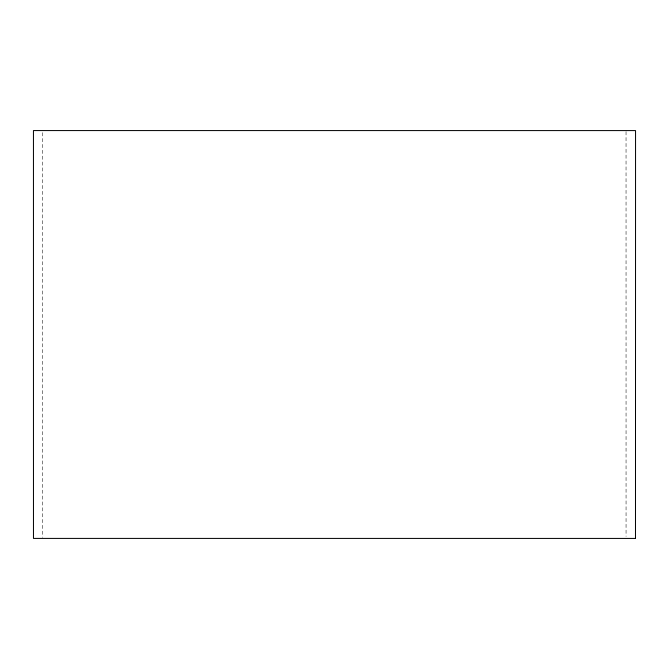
<?xml version="1.0" encoding="UTF-8"?>
<svg xmlns="http://www.w3.org/2000/svg" width="669" height="669" viewBox="0 0 669 669"><rect width="100%" height="100%" fill="white"/><g stroke="black" fill="none" stroke-linecap="round" stroke-linejoin="round"><path stroke-width="0.5" stroke-dasharray="3.35 2.51" d="M626.042 131.617L626.059 536.371M42.398 132.629L42.415 537.374"/><path stroke-width="1" d="M635.508 538.428L33.467 538.411L33.45 130.572L635.55 130.589L635.483 538.428"/></g></svg>
